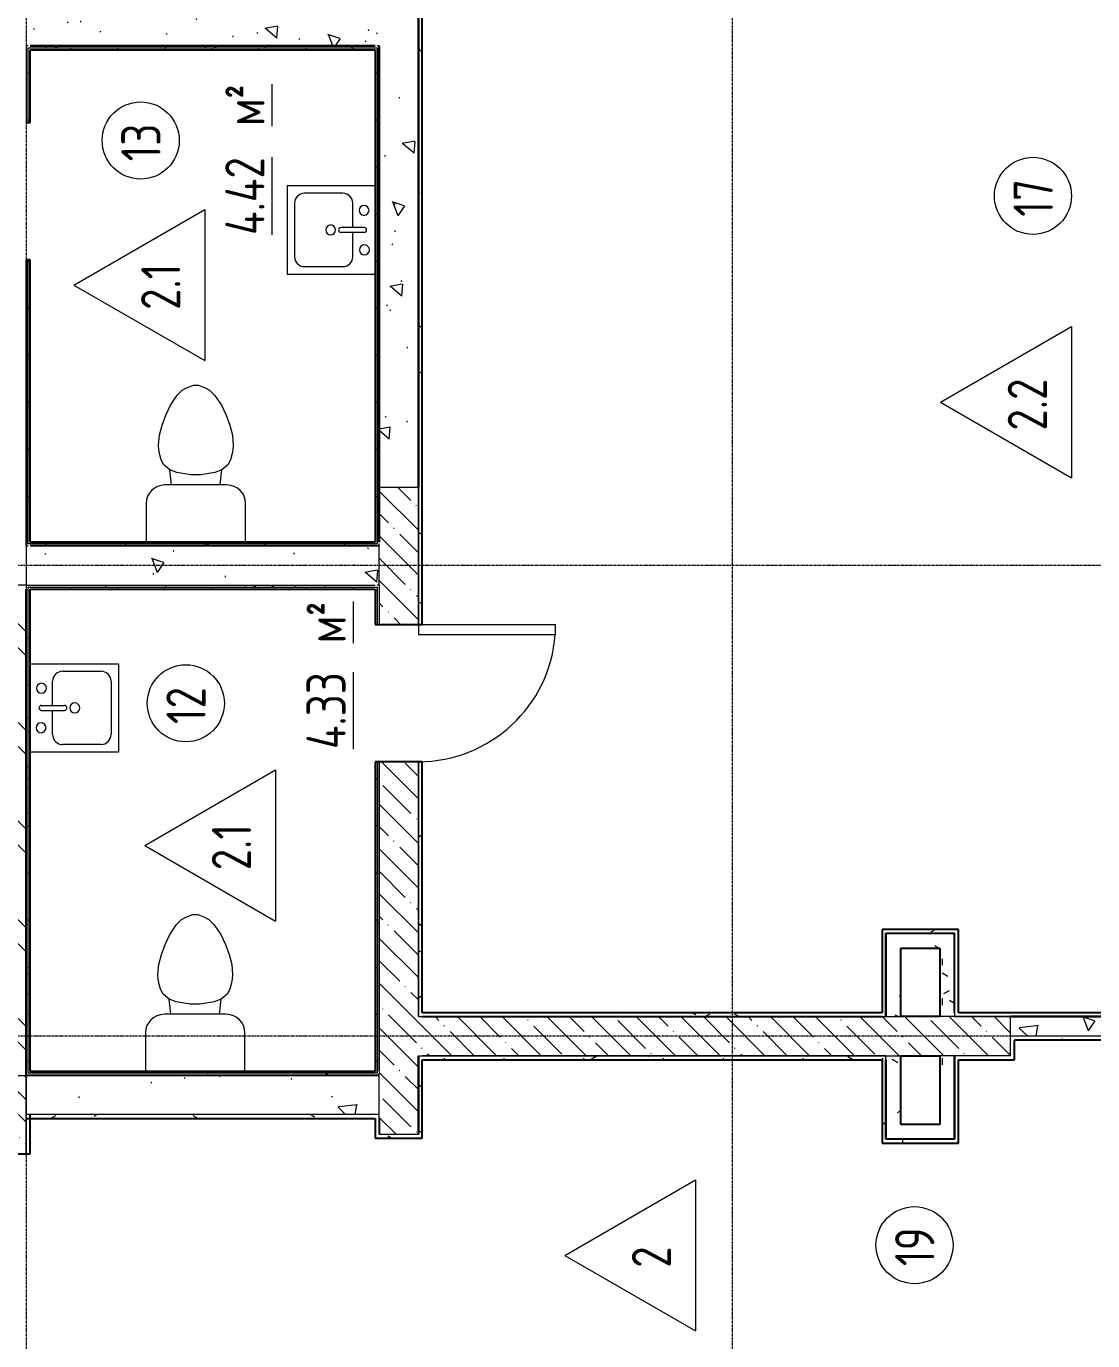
# Model space of a CAD drawing. Header units: millimetres. Extents: x -11854 to 4360091, y -19344 to 4989148.
# Drawn here: x 14062 to 19502, y 53710 to 60413 of the extents above; entities that cross this region are included whole.
import ezdxf

# ---------------------------------------------------------------- set-up
doc = ezdxf.new("R2010")
doc.units = ezdxf.units.MM
doc.linetypes.add('Линия сетки', pattern=[22.225, 12.7, -3.175, 3.175, -3.175])
for name, color, linetype, lineweight in [('A-AREA-IDEN', 254, 'Continuous', 9), ('A-DOOR', 254, 'Continuous', 9), ('A-WALL', 254, 'Continuous', 9), ('P-SANR-FIXT', 254, 'Continuous', 9), ('S-GRID', 254, 'Continuous', 9)]:
    doc.layers.add(name, color=color, linetype=linetype, lineweight=lineweight)
doc.styles.add('ISOCPEUR', font='isocpeur.ttf', dxfattribs={"width": 0.8, "height": 200})
doc.styles.add('ISOCPEUR_B', font='', dxfattribs={"width": 0.8, "height": 200})
doc.styles.add('ISOCPEUR_B_1', font='', dxfattribs={"width": 0.8, "height": 200})
doc.styles.get('ISOCPEUR_B').set_extended_font_data('ISOCPEUR', bold=True)
doc.styles.get('ISOCPEUR_B_1').set_extended_font_data('ISOCPEUR', bold=True)
pattern_1 = [(135, (23408.74, 513535.32), (-114.04925, -114.04925), []), (135, (23408.74, 513649.37), (-114.04925, -114.04925), [201.612, -40.322, 3.353, -36.97])]
pattern_2 = [(140, (23408.74, 513535.3), (63.7558, 728.7365), [76.2, -838.2]), (85, (23408.74, 513535.3), (-764.2276, -140.9716), [60.96, -670.56]), (190.451, (23414.05, 513596.05), (-700.4668, 587.77), [64.76, -712.36]), (136.184, (23205.5, 513535.3), (168.171, 1084.3162), [114.3, -1257.3]), (186.636, (23219.6, 513625.7), (-989.7098, 949.61), [97.14, -1068.54]), (81.184, (23205.5, 513535.3), (-989.7012, 949.6206), [91.44, -1005.84]), (111, (23256.34, 513636.9), (409.0606, 606.4579), [76.2, -838.2]), (56, (23256.34, 513636.9), (-736.7529, 247.2083), [60.96, -670.56]), (161.451, (23290.4, 513687.46), (-327.6855, 853.6683), [64.76, -712.36]), (127.5, (23408.74, 513535.32), (-338.22012, 12.3547), [6.706, -655.726, 6.706, -674.014, -673.1]), (127.5, (23408.74, 513535.32), (-338.22012, 12.3547), [-1343.152, 6.706, -666.394]), (97.5, (23408.74, 513535.32), (-400.72213, 267.27887), [6.706, -381.406, 6.706, -640.486, -256.54]), (97.5, (23408.74, 513535.32), (-400.72213, 267.27887), [-1035.304, 6.706, -249.834]), (57.5, (23408.74, 513308.76), (22.91534, 542.36333), [6.706, -247.294, 6.706, -1837.334]), (57.5, (23408.74, 513308.76), (22.91534, 542.36333), [-260.706, -785.774, 6.706, -1044.854]), (47.5, (23408.74, 513207.16), (-101.7071, 592.51696), [6.706, -323.494, 6.706, -1266.342]), (47.5, (23408.74, 513207.16), (-101.7071, 592.51696), [-336.906, -519.582, 6.706, -740.054])]
pattern_3 = [(90, (23408.74, 513535.32), (-101.6, 406.4), [33.528, -271.272, 33.528, -271.272, -1625.6]), (90, (23408.74, 513535.32), (-101.6, 406.4), [-609.6, 33.528, -576.072, 33.528, -271.272, -711.2]), (90, (23408.74, 513535.32), (-101.6, 406.4), [-1524, 33.528, -169.672, 33.528, -474.472]), (210, (23357.94, 513687.72), (-301.152724, -291.18818), [33.528, -271.272, 33.528, -1896.872]), (210, (23357.94, 513687.72), (-301.152724, -291.18818), [-338.328, -271.272, 33.528, -576.072, -1016]), (210, (23357.94, 513687.72), (-301.152724, -291.18818), [-1219.2, 33.528, -271.272, 33.528, -677.672]), (210, (23357.94, 513687.72), (-301.152724, -291.18818), [-1557.528, -169.672, 33.528, -474.472]), (330, (23154.74, 513738.52), (402.752724, -115.21182), [33.528, -271.272, 33.528, -1896.872]), (330, (23154.74, 513738.52), (402.752724, -115.21182), [-338.328, -271.272, 33.528, -576.072, -1016]), (330, (23154.74, 513738.52), (402.752724, -115.21182), [-1219.2, 33.528, -271.272, 33.528, -677.672]), (330, (23154.74, 513738.52), (402.752724, -115.21182), [-1557.528, -169.672, 33.528, -474.472])]
pattern_4 = [(90, (23408.74, 513535.32), (-240, 1e-14), []), (180, (23408.74, 513535.32), (-3e-14, -240), [])]

# ---------------------------------------------------------------- blocks, each defined once
blk = doc.blocks.new('Одиночные-Щитовые - Дверной блок внутренний глухой ДГ 21х7-6812618-1Д')
at = {"layer": 'A-DOOR', "lineweight": 18}
for p, q in [((299, -100), (299, -798.1)), ((350, -100), (299, -100)), ((350, -100), (350, -798.1)), ((350, -798.1), (299, -798.1))]:
    blk.add_line(p, q, dxfattribs=at)
at = {"layer": 'A-DOOR'}
blk.add_arc((350, -100), 700, 180, 265.82189, dxfattribs=at)
blk = doc.blocks.new('Туалет-Домашний-3D - Туалет-Домашний-3D-2034792-1Д')
at = {"layer": 'P-SANR-FIXT'}
for p, q in [((-95, 254), (-69.6, 279.4)), ((-69.6, 279.4), (-47.6, 292.1)), ((-47.6, 292.1), (-12.7, 304.8)), ((-12.7, 304.8), (12.7, 304.8)), ((12.7, 304.8), (47.6, 292.1)), ((47.6, 292.1), (69.6, 279.4)), ((69.6, 279.4), (95, 254)), ((-153.9, 152.4), (-130.2, 203.2)), ((-130.2, 203.2), (-95, 254)), ((95, 254), (130.2, 203.2)), ((130.2, 203.2), (153.9, 152.4)), ((-172.4, 101.6), (-153.9, 152.4)), ((153.9, 152.4), (172.4, 101.6)), ((-186.1, 50.6), (-172.4, 101.6)), ((172.4, 101.6), (186.1, 50.6)), ((-190.5, 0), (-186.1, 50.6)), ((186.1, 50.6), (190.5, 0)), ((-188.3, -25.3), (-190.5, 0)), ((-183.8, -50.8), (-188.3, -25.3)), ((-177, -76.2), (-183.8, -50.8)), ((183.8, -50.8), (177, -76.2)), ((188.3, -25.3), (183.8, -50.8)), ((190.5, 0), (188.3, -25.3)), ((-162.6, -101.6), (-177, -76.2)), ((-132.3, -127), (-162.6, -101.6)), ((-97.4, -139.7), (-132.3, -127)), ((-123.5, -203.8), (-132.3, -127)), ((132.3, -127), (97.4, -139.7)), ((123.5, -203.8), (132.3, -127)), ((162.6, -101.6), (132.3, -127)), ((177, -76.2), (162.6, -101.6)), ((-25.4, -152.4), (-97.4, -139.7)), ((25.4, -152.4), (-25.4, -152.4)), ((97.4, -139.7), (25.4, -152.4)), ((158.7, -203.8), (-158.8, -203.8)), ((-253.4, -298.4), (-253.4, -494.7)), ((253.4, -494.7), (253.4, -298.4))]:
    blk.add_line(p, q, dxfattribs=at)
for centre, start, end in [((-158.8, -298.4), 90, 180), ((158.7, -298.4), 0, 90)]:
    blk.add_arc(centre, 94.6, start, end, dxfattribs=at)
blk = doc.blocks.new('Кухонная мойка-Островок - 450 x 450 мм-V6-1Д')
at = {"layer": 'P-SANR-FIXT'}
for p, q in [((-209.3, 222.7), (240.7, 222.7)), ((-209.3, -227.3), (-209.3, 222.7)), ((240.7, 222.7), (240.7, -227.3)), ((-120.4, 184.6), (151.8, 184.6)), ((-171.2, -62.2), (-171.2, 133.8)), ((202.6, 133.8), (202.6, -62.2)), ((3, -170.2), (3, -53.1)), ((28.4, -170.2), (28.4, -53.1)), ((3, -113), (-120.4, -113)), ((151.8, -113), (28.4, -113)), ((240.7, -227.3), (-209.3, -227.3))]:
    blk.add_line(p, q, dxfattribs=at)
for centre, radius, start, end in [((-120.4, 133.8), 50.8, 90, 180), ((151.8, 133.8), 50.8, 360, 90), ((15.7, 0), 25.4, 360, 180), ((15.7, 0), 25.4, 180, 0), ((-120.4, -62.2), 50.8, 180, 270), ((15.7, -53.1), 12.7, 360, 180), ((151.8, -62.2), 50.8, 270, 0), ((-84.3, -170.2), 25.4, 0, 180), ((-84.3, -170.2), 25.4, 180, 0), ((15.7, -170.2), 12.7, 180, 360), ((117.3, -172.3), 25.4, 360, 180), ((117.3, -172.3), 25.4, 180, 0)]:
    blk.add_arc(centre, radius, start, end, dxfattribs=at)
blk = doc.blocks.new('Кухонная мойка-Островок - 450 x 450 мм-V7-1Д')
at = {"layer": 'P-SANR-FIXT'}
for p, q in [((-209.3, 227.3), (-209.3, -222.7)), ((240.7, -222.7), (240.7, 227.3)), ((3, 170.2), (3, 53.1)), ((28.4, 170.2), (28.4, 53.1)), ((3, 113), (-120.4, 113)), ((151.8, 113), (28.4, 113)), ((-171.2, 62.2), (-171.2, -133.8)), ((202.6, -133.8), (202.6, 62.2)), ((-120.4, -184.6), (151.8, -184.6)), ((-209.3, -222.7), (240.7, -222.7))]:
    blk.add_line(p, q, dxfattribs=at)
for centre, radius, start, end in [((-84.3, 170.2), 25.4, 360, 180), ((-84.3, 170.2), 25.4, 180, 360), ((15.7, 170.2), 12.7, 360, 180), ((117.3, 172.3), 25.4, 360, 180), ((117.3, 172.3), 25.4, 180, 0), ((-120.4, 62.2), 50.8, 90, 180), ((151.8, 62.2), 50.8, 360, 90), ((15.7, 0), 25.4, 360, 180), ((15.7, 0), 25.4, 180, 0), ((15.7, 53.1), 12.7, 180, 0), ((-120.4, -133.8), 50.8, 180, 270), ((151.8, -133.8), 50.8, 270, 0)]:
    blk.add_arc(centre, radius, start, end, dxfattribs=at)
blk = doc.blocks.new('АР-Марка-Помещения-Этаж_Секция_Номер - Номер-1294543-1Д')
at = {"layer": 'A-AREA-IDEN'}
blk.add_circle((0, 1.219), 1.965, dxfattribs=at)
blk = doc.blocks.new('МАРКА ПОМЕЩЕНИЯ - ПОЛЫ - ОТДЕЛКА ПОЛА-6347798-1Д')
at = {"layer": 'A-AREA-IDEN'}
for p, q in [((0, 4.233), (-3.855, -2.444)), ((0, 4.233), (3.855, -2.444)), ((3.855, -2.444), (-3.855, -2.444))]:
    blk.add_line(p, q, dxfattribs=at)

msp = doc.modelspace()

# ---------------------------------------------------------------- hatches: boundary and pattern name
at = {"layer": 'A-WALL'}
h = msp.add_hatch(dxfattribs=at)
h.set_pattern_fill('FP_2', color=8, angle=90, style=0, pattern_type=2)
h.set_pattern_definition(pattern_2)
h.paths.add_polyline_path([(16062, 62862.4), (16062, 63062.6), (15862, 63062.6), (15862, 62862.4)])
h.paths.add_polyline_path([(16062, 62162.4), (15862, 62162.4), (15862, 61362.4), (16062, 61362.4)])
h.paths.add_polyline_path([(16062, 61162.4), (15862, 61162.4), (15862, 58062.4), (16062, 58062.4), (16062, 60196.9)])
h = msp.add_hatch(dxfattribs=at)
h.set_pattern_fill('FP_2', color=8, angle=90, style=0, pattern_type=2)
h.set_pattern_definition(pattern_2)
h.paths.add_polyline_path([(14062, 61422.4), (13862, 61422.4), (13862, 59922.4), (14062, 59922.4), (14062, 61252.6)])
h = msp.add_hatch(dxfattribs=at)
h.set_pattern_fill('FP_5', color=8, angle=90, style=0, pattern_type=2)
h.set_pattern_definition(pattern_3)
h.paths.add_polyline_path([(16082, 57362.6), (16082, 61162.4), (16062, 61162.4), (16062, 57362.6)])
h.paths.add_polyline_path([(16082, 55382.4), (16082, 56662.6), (16062, 56662.6), (16062, 55362.4), (16082, 55362.4)])
h = msp.add_hatch(dxfattribs=at)
h.set_pattern_fill('FP_2', color=8, angle=90, style=0, pattern_type=2)
h.set_pattern_definition(pattern_2)
h.paths.add_polyline_path([(15862, 60512.6), (14062, 60512.6), (14062, 60312.6), (15862, 60312.6)])
h = msp.add_hatch(dxfattribs=at)
h.set_pattern_fill('FP_5', color=8, angle=90, style=0, pattern_type=2)
h.set_pattern_definition(pattern_3)
h.paths.add_polyline_path([(14072, 57762.6), (14072, 59222.4), (14062, 59222.4), (14062, 57762.6)])
h.paths.add_polyline_path([(14072, 60312.6), (14062, 60312.6), (14062, 59922.4), (14072, 59922.4), (14072, 60302.6)])
h = msp.add_hatch(dxfattribs=at)
h.set_pattern_fill('FP_5', color=8, angle=90, style=0, pattern_type=2)
h.set_pattern_definition(pattern_3)
h.paths.add_polyline_path([(15852, 60312.6), (14072, 60312.6), (14072, 60302.6), (15852, 60302.6)])
h = msp.add_hatch(dxfattribs=at)
h.set_pattern_fill('FP_6', color=8, angle=90, style=0, pattern_type=2)
h.set_pattern_definition(pattern_4)
h.paths.add_polyline_path([(14082, 57772.6), (14082, 59222.4), (14072, 59222.4), (14072, 57772.6)])
h.paths.add_polyline_path([(14082, 60292.6), (14082, 60302.6), (14072, 60302.6), (14072, 59922.4), (14082, 59922.4), (14082, 60196.9)])
h = msp.add_hatch(dxfattribs=at)
h.set_pattern_fill('FP_6', color=8, angle=90, style=0, pattern_type=2)
h.set_pattern_definition(pattern_4)
h.paths.add_polyline_path([(15842, 60302.6), (14082, 60302.6), (14082, 60292.6), (15842, 60292.6)])
h = msp.add_hatch(dxfattribs=at)
h.set_pattern_fill('FP_6', color=8, angle=90, style=0, pattern_type=2)
h.set_pattern_definition(pattern_4)
h.paths.add_polyline_path([(15852, 60302.6), (15842, 60302.6), (15842, 57782.6), (15852, 57782.6), (15852, 60196.9)])
h = msp.add_hatch(dxfattribs=at)
h.set_pattern_fill('FP_5', color=8, angle=90, style=0, pattern_type=2)
h.set_pattern_definition(pattern_3)
h.paths.add_polyline_path([(15862, 60312.6), (15852, 60312.6), (15852, 57772.6), (15862, 57772.6), (15862, 60196.9)])
h = msp.add_hatch(dxfattribs=at)
h.set_pattern_fill('FP_3', color=8, angle=90, style=0, pattern_type=2)
h.set_pattern_definition(pattern_1)
h.paths.add_polyline_path([(16062, 57362.6), (16062, 58062.4), (15862, 58062.4), (15862, 57362.6)])
h.paths.add_polyline_path([(16062, 53362.4), (15862, 53362.4), (15862, 49102.4), (16062, 49102.4), (16062, 53192.4)])
h.paths.add_polyline_path([(16062, 54918.7), (16062, 56662.6), (15862, 56662.6), (15862, 54762.4), (16062, 54762.4)])
h = msp.add_hatch(dxfattribs=at)
h.set_pattern_fill('FP_6', color=8, angle=90, style=0, pattern_type=2)
h.set_pattern_definition(pattern_4)
h.paths.add_polyline_path([(15852, 57782.6), (14082, 57782.6), (14082, 57772.6), (15852, 57772.6)])
h = msp.add_hatch(dxfattribs=at)
h.set_pattern_fill('FP_2', color=8, angle=90, style=0, pattern_type=2)
h.set_pattern_definition(pattern_2)
h.paths.add_polyline_path([(15862, 57762.6), (14062, 57762.6), (14062, 57562.6), (15862, 57562.6)])
h = msp.add_hatch(dxfattribs=at)
h.set_pattern_fill('FP_5', color=8, angle=90, style=0, pattern_type=2)
h.set_pattern_definition(pattern_3)
h.paths.add_polyline_path([(15862, 57772.6), (14072, 57772.6), (14072, 57762.6), (15862, 57762.6)])
h = msp.add_hatch(dxfattribs=at)
h.set_pattern_fill('FP_4', color=8, angle=90, style=0, pattern_type=2)
h.set_pattern_definition([(135, (23408.74, 513535.32), (-251.44717, -251.44717), []), (135, (23027.74, 513535.32), (-251.44717, -251.44717), [])])
h.paths.add_polyline_path([(14062, 55063.4), (14062, 57562.4), (13942, 57562.4), (13942, 55062.4), (14062, 55062.4)])
h = msp.add_hatch(dxfattribs=at)
h.set_pattern_fill('FP_5', color=8, angle=90, style=0, pattern_type=2)
h.set_pattern_definition(pattern_3)
h.paths.add_polyline_path([(15852, 57562.6), (14062, 57562.6), (14062, 57552.6), (15852, 57552.6)])
h = msp.add_hatch(dxfattribs=at)
h.set_pattern_fill('FP_5', color=8, angle=90, style=0, pattern_type=2)
h.set_pattern_definition(pattern_3)
h.paths.add_polyline_path([(14072, 57552.6), (14062, 57552.6), (14062, 55073.4), (14072, 55073.4), (14072, 57542.6)])
h = msp.add_hatch(dxfattribs=at)
h.set_pattern_fill('FP_6', color=8, angle=90, style=0, pattern_type=2)
h.set_pattern_definition(pattern_4)
h.paths.add_polyline_path([(15842, 57552.6), (14072, 57552.6), (14072, 57542.6), (15842, 57542.6)])
h = msp.add_hatch(dxfattribs=at)
h.set_pattern_fill('FP_6', color=8, angle=90, style=0, pattern_type=2)
h.set_pattern_definition(pattern_4)
h.paths.add_polyline_path([(14082, 55083.4), (14082, 57542.6), (14072, 57542.6), (14072, 55083.4)])
h = msp.add_hatch(dxfattribs=at)
h.set_pattern_fill('FP_6', color=8, angle=90, style=0, pattern_type=2)
h.set_pattern_definition(pattern_4)
h.paths.add_polyline_path([(15852, 55446.5), (15852, 56662.6), (15842, 56662.6), (15842, 55083.4), (15852, 55083.4)])
h.paths.add_polyline_path([(15852, 57552.6), (15842, 57552.6), (15842, 57362.6), (15852, 57362.6)])
h = msp.add_hatch(dxfattribs=at)
h.set_pattern_fill('FP_5', color=8, angle=90, style=0, pattern_type=2)
h.set_pattern_definition(pattern_3)
h.paths.add_polyline_path([(15862, 56662.6), (15852, 56662.6), (15852, 55073.4), (15862, 55073.4), (15862, 55974.4)])
h.paths.add_polyline_path([(15862, 57562.6), (15852, 57562.6), (15852, 57362.6), (15862, 57362.6)])
h = msp.add_hatch(dxfattribs=at)
h.set_pattern_fill('FP_5', color=8, angle=90, style=0, pattern_type=2)
h.set_pattern_definition(pattern_3)
h.paths.add_polyline_path([(18797, 55787.4), (18797, 55807.4), (18427, 55807.4), (18427, 55787.4), (18447, 55787.4)])
h = msp.add_hatch(dxfattribs=at)
h.set_pattern_fill('FP_5', color=8, angle=90, style=0, pattern_type=2)
h.set_pattern_definition(pattern_3)
h.paths.add_polyline_path([(18447, 55362.4), (18447, 55787.4), (18427, 55787.4), (18427, 55362.4)])
h = msp.add_hatch(dxfattribs=at)
h.set_pattern_fill('FP_5', color=8, angle=90, style=0, pattern_type=2)
h.set_pattern_definition(pattern_3)
h.paths.add_polyline_path([(18797, 55712.4), (18797, 55787.4), (18447, 55787.4), (18447, 55712.4), (18722, 55712.4)])
h = msp.add_hatch(dxfattribs=at)
h.set_pattern_fill('FP_5', color=8, angle=90, style=0, pattern_type=2)
h.set_pattern_definition(pattern_3)
h.paths.add_polyline_path([(18817, 55807.4), (18797, 55807.4), (18797, 55382.4), (18817, 55382.4), (18817, 55446.5)])
h = msp.add_hatch(dxfattribs=at)
h.set_pattern_fill('FP_5', color=8, angle=90, style=0, pattern_type=2)
h.set_pattern_definition(pattern_3)
h.paths.add_polyline_path([(18522, 55712.4), (18447, 55712.4), (18447, 55362.4), (18522, 55362.4), (18522, 55446.5)])
h = msp.add_hatch(dxfattribs=at)
h.set_pattern_fill('FP_5', color=8, angle=90, style=0, pattern_type=2)
h.set_pattern_definition(pattern_3)
h.paths.add_polyline_path([(18797, 55712.4), (18722, 55712.4), (18722, 55362.4), (18797, 55362.4), (18797, 55446.5)])
h = msp.add_hatch(dxfattribs=at)
h.set_pattern_fill('FP_5', color=8, angle=90, style=0, pattern_type=2)
h.set_pattern_definition(pattern_3)
h.paths.add_polyline_path([(18427, 55382.4), (16082, 55382.4), (16082, 55362.4), (18427, 55362.4)])
h = msp.add_hatch(dxfattribs=at)
h.set_pattern_fill('FP_5', color=8, angle=90, style=0, pattern_type=2)
h.set_pattern_definition(pattern_3)
h.paths.add_polyline_path([(23727.4, 55362.4), (23727.2, 55382.4), (18797, 55382.4), (18797, 55362.4), (23337.4, 55362.4)])
h = msp.add_hatch(dxfattribs=at)
h.set_pattern_fill('FP_3', color=8, angle=90, style=0, pattern_type=2)
h.set_pattern_definition(pattern_1)
h.paths.add_polyline_path([(19082, 55362.4), (16062, 55362.4), (16062, 55162.4), (19082, 55162.4), (19082, 55262.4)])
h = msp.add_hatch(dxfattribs=at)
h.set_pattern_fill('FP_2', color=8, angle=90, style=0, pattern_type=2)
h.set_pattern_definition(pattern_2)
h.paths.add_polyline_path([(21247, 55262.4), (21247, 55362.4), (19082, 55362.4), (19082, 55262.4), (19102, 55262.4)])
h = msp.add_hatch(dxfattribs=at)
h.set_pattern_fill('FP_5', color=8, angle=90, style=0, pattern_type=2)
h.set_pattern_definition(pattern_3)
h.paths.add_polyline_path([(21247, 55262.4), (19102, 55262.4), (19102, 55242.4), (21247, 55242.4)])
h = msp.add_hatch(dxfattribs=at)
h.set_pattern_fill('FP_5', color=8, angle=90, style=0, pattern_type=2)
h.set_pattern_definition(pattern_3)
h.paths.add_polyline_path([(16082, 53212.4), (16082, 53382.4), (16062, 53382.4), (16062, 53192.4), (16082, 53192.4)])
h.paths.add_polyline_path([(16082, 55162.4), (16062, 55162.4), (16062, 54742.4), (16082, 54742.4), (16082, 55142.4)])
h = msp.add_hatch(dxfattribs=at)
h.set_pattern_fill('FP_5', color=8, angle=90, style=0, pattern_type=2)
h.set_pattern_definition(pattern_3)
h.paths.add_polyline_path([(18447, 55142.4), (18447, 55162.4), (16082, 55162.4), (16082, 55142.4), (18427, 55142.4)])
h = msp.add_hatch(dxfattribs=at)
h.set_pattern_fill('FP_5', color=8, angle=90, style=0, pattern_type=2)
h.set_pattern_definition(pattern_3)
h.paths.add_polyline_path([(18447, 55142.4), (18427, 55142.4), (18427, 54717.4), (18447, 54717.4), (18447, 54918.7)])
h = msp.add_hatch(dxfattribs=at)
h.set_pattern_fill('FP_5', color=8, angle=90, style=0, pattern_type=2)
h.set_pattern_definition(pattern_3)
h.paths.add_polyline_path([(18522, 54918.7), (18522, 55162.4), (18447, 55162.4), (18447, 54812.4), (18522, 54812.4)])
h = msp.add_hatch(dxfattribs=at)
h.set_pattern_fill('FP_5', color=8, angle=90, style=0, pattern_type=2)
h.set_pattern_definition(pattern_3)
h.paths.add_polyline_path([(18797, 55162.4), (18722, 55162.4), (18722, 54812.4), (18797, 54812.4), (18797, 54918.7)])
h = msp.add_hatch(dxfattribs=at)
h.set_pattern_fill('FP_5', color=8, angle=90, style=0, pattern_type=2)
h.set_pattern_definition(pattern_3)
h.paths.add_polyline_path([(19082, 55162.4), (18817, 55162.4), (18817, 55142.4), (19082, 55142.4)])
h = msp.add_hatch(dxfattribs=at)
h.set_pattern_fill('FP_3', color=8, angle=90, style=0, pattern_type=2)
h.set_pattern_definition(pattern_1)
h.paths.add_polyline_path([(14062, 55062.4), (7662, 55062.4), (7662, 54862.4), (14062, 54863.4), (14062, 54918.7)])
h = msp.add_hatch(dxfattribs=at)
h.set_pattern_fill('FP_5', color=8, angle=90, style=0, pattern_type=2)
h.set_pattern_definition(pattern_3)
h.paths.add_polyline_path([(15862, 55063.4), (15862, 55073.4), (14062, 55073.4), (14062, 55063.4), (15579.2, 55063.4)])
h = msp.add_hatch(dxfattribs=at)
h.set_pattern_fill('FP_2', color=8, angle=90, style=0, pattern_type=2)
h.set_pattern_definition(pattern_2)
h.paths.add_polyline_path([(15862, 54918.7), (15862, 55063.4), (14062, 55062.4), (14062, 54863.4), (15862, 54863.4)])
h = msp.add_hatch(dxfattribs=at)
h.set_pattern_fill('FP_6', color=8, angle=90, style=0, pattern_type=2)
h.set_pattern_definition(pattern_4)
h.paths.add_polyline_path([(15852, 55073.4), (15852, 55083.4), (14072, 55083.4), (14072, 55073.4), (15579.2, 55073.4)])
h = msp.add_hatch(dxfattribs=at)
h.set_pattern_fill('FP_3', color=8, angle=90, style=0, pattern_type=2)
h.set_pattern_definition(pattern_1)
h.paths.add_polyline_path([(14062, 54862.4), (13862, 54862.4), (13862, 54662.4), (14062, 54662.4), (14062, 54843.4)])
h.paths.add_polyline_path([(14062, 53662.4), (13862, 53662.4), (13862, 50562.4), (14062, 50562.4), (14062, 53202.4)])
h.paths.add_polyline_path([(14062, 49862.4), (13862, 49862.4), (13862, 47202.4), (14062, 47202.4), (14062, 49662.4)])
h = msp.add_hatch(dxfattribs=at)
h.set_pattern_fill('FP_5', color=8, angle=90, style=0, pattern_type=2)
h.set_pattern_definition(pattern_3)
h.paths.add_polyline_path([(14082, 53662.4), (14062, 53662.4), (14062, 53202.4), (14082, 53202.4), (14082, 53222.4)])
h.paths.add_polyline_path([(14082, 54662.4), (14082, 54863.4), (14062, 54862.4), (14062, 54662.4)])
h = msp.add_hatch(dxfattribs=at)
h.set_pattern_fill('FP_5', color=8, angle=90, style=0, pattern_type=2)
h.set_pattern_definition(pattern_3)
h.paths.add_polyline_path([(15862, 54843.4), (15862, 54863.4), (14062, 54862.4), (14062, 54843.4), (15842, 54843.4)])
h = msp.add_hatch(dxfattribs=at)
h.set_pattern_fill('FP_5', color=8, angle=90, style=0, pattern_type=2)
h.set_pattern_definition(pattern_3)
h.paths.add_polyline_path([(15862, 53202.4), (15862, 53382.4), (15842, 53382.4), (15842, 53202.4)])
h.paths.add_polyline_path([(15862, 54843.4), (15842, 54843.4), (15842, 54742.4), (15862, 54742.4), (15862, 54762.4)])
h = msp.add_hatch(dxfattribs=at)
h.set_pattern_fill('FP_5', color=8, angle=90, style=0, pattern_type=2)
h.set_pattern_definition(pattern_3)
h.paths.add_polyline_path([(16062, 54762.4), (15862, 54762.4), (15862, 54742.4), (16062, 54742.4)])
h = msp.add_hatch(dxfattribs=at)
h.set_pattern_fill('FP_5', color=8, angle=90, style=0, pattern_type=2)
h.set_pattern_definition(pattern_3)
h.paths.add_polyline_path([(18797, 54737.4), (18797, 54812.4), (18447, 54812.4), (18447, 54737.4)])
h = msp.add_hatch(dxfattribs=at)
h.set_pattern_fill('FP_5', color=8, angle=90, style=0, pattern_type=2)
h.set_pattern_definition(pattern_3)
h.paths.add_polyline_path([(18817, 54737.4), (18447, 54737.4), (18447, 54717.4), (18817, 54717.4)])

# ---------------------------------------------------------------- linework, layer by layer
at = {"layer": 'A-WALL', "color": 8, "lineweight": 25}
for p, q in [((16062, 58062.4), (16062, 61162.4)), ((16062, 61162.4), (16062, 58062.4)), ((16082, 57362.6), (16082, 61142.4)), ((14082, 60312.6), (15842, 60312.6)), ((15842, 60312.6), (14082, 60312.6)), ((14082, 59922.4), (14082, 60292.6)), ((14082, 60292.6), (15842, 60292.6)), ((15842, 60292.6), (15842, 57782.6)), ((15862, 60312.6), (15862, 58062.4)), ((15862, 57782.6), (15862, 60312.6)), ((14062, 59922.4), (14082, 59922.4)), ((14062, 59222.4), (14062, 57762.6)), ((14082, 59222.4), (14062, 59222.4)), ((14082, 57782.6), (14082, 59222.4)), ((15862, 58062.4), (15862, 57782.6)), ((15842, 57782.6), (14082, 57782.6)), ((15862, 57762.6), (14082, 57762.6)), ((14062, 55063.4), (14062, 57542.6)), ((14082, 57542.6), (15842, 57542.6)), ((14082, 55083.4), (14082, 57542.6)), ((15842, 57542.6), (15842, 57362.6)), ((15842, 57362.6), (16082, 57362.6)), ((16082, 56662.6), (15842, 56662.6)), ((15842, 56662.6), (15842, 55083.4)), ((16082, 55382.4), (16082, 56662.6)), ((18817, 55807.4), (18427, 55807.4)), ((18427, 55807.4), (18427, 55382.4)), ((18447, 55787.4), (18447, 55362.4)), ((18447, 55787.4), (18797, 55787.4)), ((18447, 55362.4), (18447, 55787.4)), ((18797, 55382.4), (18797, 55787.4)), ((18817, 55382.4), (18817, 55807.4)), ((18522, 55712.4), (18722, 55712.4)), ((18522, 55362.4), (18522, 55712.4)), ((18722, 55712.4), (18722, 55362.4)), ((18427, 55382.4), (16082, 55382.4)), ((23727.2, 55382.4), (18817, 55382.4)), ((16082, 55362.4), (18427, 55362.4)), ((18722, 55362.4), (18522, 55362.4)), ((21247, 55362.4), (19082, 55362.4)), ((19082, 55362.4), (23727.4, 55362.4)), ((19102, 55142.4), (19102, 55242.4)), ((21247, 55242.4), (19102, 55242.4)), ((16062, 54762.4), (16062, 55162.4)), ((16062, 55162.4), (16062, 54762.4)), ((16082, 54742.4), (16082, 55142.4)), ((16082, 55142.4), (18427, 55142.4)), ((18427, 55142.4), (18427, 54717.4)), ((18447, 55142.4), (18447, 54737.4)), ((18447, 54737.4), (18447, 55142.4)), ((18522, 55162.4), (18722, 55162.4)), ((18522, 54812.4), (18522, 55162.4)), ((18722, 55162.4), (18722, 54812.4)), ((18797, 54737.4), (18797, 55162.4)), ((18797, 55162.4), (18797, 54737.4)), ((18817, 54717.4), (18817, 55142.4)), ((18817, 55142.4), (19102, 55142.4)), ((14062, 55063.4), (15862, 55063.4)), ((15842, 55083.4), (14082, 55083.4)), ((14062, 54843.4), (15842, 54843.4)), ((14082, 54662.4), (14082, 54863.4)), ((15842, 54843.4), (15842, 54742.4)), ((15862, 54843.4), (15862, 54762.4)), ((18722, 54812.4), (18522, 54812.4)), ((15842, 54742.4), (16082, 54742.4)), ((18427, 54717.4), (18817, 54717.4)), ((18797, 54737.4), (18447, 54737.4)), ((13842, 54662.4), (14082, 54662.4))]:
    msp.add_line(p, q, dxfattribs=at)
at = {"layer": 'A-WALL', "color": 8}
for p, q in [((14062, 60312.6), (14062, 59922.4)), ((14072, 60312.6), (14062, 60312.6)), ((14072, 59922.4), (14072, 60302.6)), ((14072, 60302.6), (15852, 60302.6)), ((15862, 60312.6), (15852, 60312.6)), ((15852, 60302.6), (15852, 57772.6)), ((14072, 57772.6), (14072, 59222.4)), ((15862, 58062.4), (16062, 58062.4)), ((16062, 57362.6), (16062, 58062.4)), ((16062, 58062.4), (16062, 57362.6)), ((14062, 57762.6), (14062, 57552.6)), ((14062, 57762.6), (14072, 57762.6)), ((15852, 57772.6), (14072, 57772.6)), ((15862, 57562.6), (15862, 57772.6)), ((14062, 57562.4), (13942, 57562.4)), ((14062, 57562.6), (15842, 57562.6)), ((14072, 57552.6), (15852, 57552.6)), ((14072, 55083.4), (14072, 57552.6)), ((15862, 57562.6), (15852, 57562.6)), ((15852, 57552.6), (15852, 57362.6)), ((15862, 57562.6), (15862, 57362.6)), ((15852, 56662.6), (15852, 55073.4)), ((15862, 56662.6), (15862, 55083.4)), ((15862, 55083.4), (15862, 56662.6)), ((16062, 55362.4), (16062, 56662.6)), ((16062, 56662.6), (16062, 55362.4)), ((18797, 55382.4), (18797, 55362.4)), ((16062, 55362.4), (16082, 55362.4)), ((18427, 55362.4), (18522, 55362.4)), ((19082, 55362.4), (18722, 55362.4)), ((18797, 55362.4), (19082, 55362.4)), ((19082, 55162.4), (19082, 55362.4)), ((21247, 55262.4), (19082, 55262.4)), ((16062, 55162.4), (18522, 55162.4)), ((18447, 55162.4), (16082, 55162.4)), ((18447, 55142.4), (18447, 55162.4)), ((19082, 55162.4), (18722, 55162.4)), ((13942, 55062.4), (14062, 55062.4)), ((14062, 54843.4), (14062, 55063.4)), ((14062, 55062.4), (14062, 54862.4)), ((14072, 55073.4), (14072, 55083.4)), ((15852, 55073.4), (14072, 55073.4)), ((15862, 55063.4), (15862, 55073.4)), ((15862, 54863.4), (15862, 55063.4)), ((14062, 54863.4), (14062, 54662.4)), ((15862, 54863.4), (14062, 54863.4)), ((14062, 54662.4), (14062, 54862.4)), ((15862, 54843.4), (15862, 54863.4)), ((15862, 54762.4), (16062, 54762.4))]:
    msp.add_line(p, q, dxfattribs=at)
at = {"layer": 'S-GRID', "color": 8, "linetype": 'Линия сетки'}
for p, q in [((14062, 75548.5), (14062, 42182.4)), ((17662, 75548.5), (17662, 42182.4)), ((24894.1, 57662.4), (-496.2, 57662.4)), ((24894.1, 55262.4), (-496.2, 55262.4))]:
    msp.add_line(p, q, dxfattribs=at)

# ---------------------------------------------------------------- block references
at = {"layer": 'A-AREA-IDEN', "color": 8, "xscale": 99.99999999999991, "yscale": 99.99999999999991, "zscale": 99.99999999999991, "rotation": 90}
for name, p in [('АР-Марка-Помещения-Этаж_Секция_Номер - Номер-1294543-1Д', (14767.4, 59830.2)), ('АР-Марка-Помещения-Этаж_Секция_Номер - Номер-1294543-1Д', (19318.7, 59547.9)), ('МАРКА ПОМЕЩЕНИЯ - ПОЛЫ - ОТДЕЛКА ПОЛА-6347798-1Д', (14728.3, 59093)), ('МАРКА ПОМЕЩЕНИЯ - ПОЛЫ - ОТДЕЛКА ПОЛА-6347798-1Д', (19148.9, 58496.3)), ('АР-Марка-Помещения-Этаж_Секция_Номер - Номер-1294543-1Д', (14997.6, 56960.4)), ('МАРКА ПОМЕЩЕНИЯ - ПОЛЫ - ОТДЕЛКА ПОЛА-6347798-1Д', (15089.2, 56235.4)), ('МАРКА ПОМЕЩЕНИЯ - ПОЛЫ - ОТДЕЛКА ПОЛА-6347798-1Д', (17231.6, 54145)), ('АР-Марка-Помещения-Этаж_Секция_Номер - Номер-1294543-1Д', (18714.5, 54197))]:
    msp.add_blockref(name, p, dxfattribs=at)
at = {"layer": 'A-DOOR', "color": 8, "rotation": 90}
msp.add_blockref('Одиночные-Щитовые - Дверной блок внутренний глухой ДГ 21х7-6812618-1Д', (15962, 57012.6), dxfattribs=at)
at = {"layer": 'P-SANR-FIXT', "color": 8, "rotation": 270}
for name, p in [('Кухонная мойка-Островок - 450 x 450 мм-V7-1Д', (15614.6, 59389.6)), ('Кухонная мойка-Островок - 450 x 450 мм-V6-1Д', (14309.5, 56952.6))]:
    msp.add_blockref(name, p, dxfattribs=at)
at = {"layer": 'P-SANR-FIXT', "color": 8}
for p in [(14927, 58277.3), (14923.6, 55578.1)]:
    msp.add_blockref('Туалет-Домашний-3D - Туалет-Домашний-3D-2034792-1Д', p, dxfattribs=at)

# ---------------------------------------------------------------- texts
at = {"layer": 'A-AREA-IDEN', "color": 8, "char_height": 200, "attachment_point": 1, "rotation": 90}
for s, insert, width, style in [('\\L\\fISOCPEUR|b1|i0|c238|p34|;\\W.8;\\L²', (15076.8, 60041.6), 128.27, 'ISOCPEUR_B_1'), ('\\L\\fISOCPEUR|b1|i0|c204|p34|;\\W.8;\\Lм', (15076.8, 59904), 166.751, 'ISOCPEUR_B'), ('13', (14546.6, 59723.7), 250.126, 'ISOCPEUR_B'), ('\\L4.42 ', (15076.8, 59348.4), 673.417, 'ISOCPEUR_B'), ('17', (19097.9, 59441.3), 250.126, 'ISOCPEUR_B'), ('2.1', (14647.7, 58966), 295.021, 'ISOCPEUR'), ('2.2', (19068.3, 58350.8), 339.915, 'ISOCPEUR'), ('\\L\\fISOCPEUR|b1|i0|c238|p34|;\\W.8;\\L²', (15491.2, 57404), 128.27, 'ISOCPEUR_B_1'), ('\\L\\fISOCPEUR|b1|i0|c204|p34|;\\W.8;\\Lм', (15491.2, 57266.5), 166.751, 'ISOCPEUR_B'), ('\\L4.33 ', (15491.2, 56726.7), 654.177, 'ISOCPEUR_B'), ('12', (14776.8, 56853.9), 250.126, 'ISOCPEUR_B'), ('2.1', (15008.6, 56108.4), 295.021, 'ISOCPEUR'), ('19', (18493.7, 54090.4), 250.126, 'ISOCPEUR_B'), ('\\fISOCPEUR|b0|i0|c204|p34|;\\W.8;2', (17150.9, 54081.6), 141.097, 'ISOCPEUR')]:
    msp.add_mtext(s, dxfattribs=dict(at, insert=insert, width=width, style=style))

doc.saveas('drawing.dxf')
